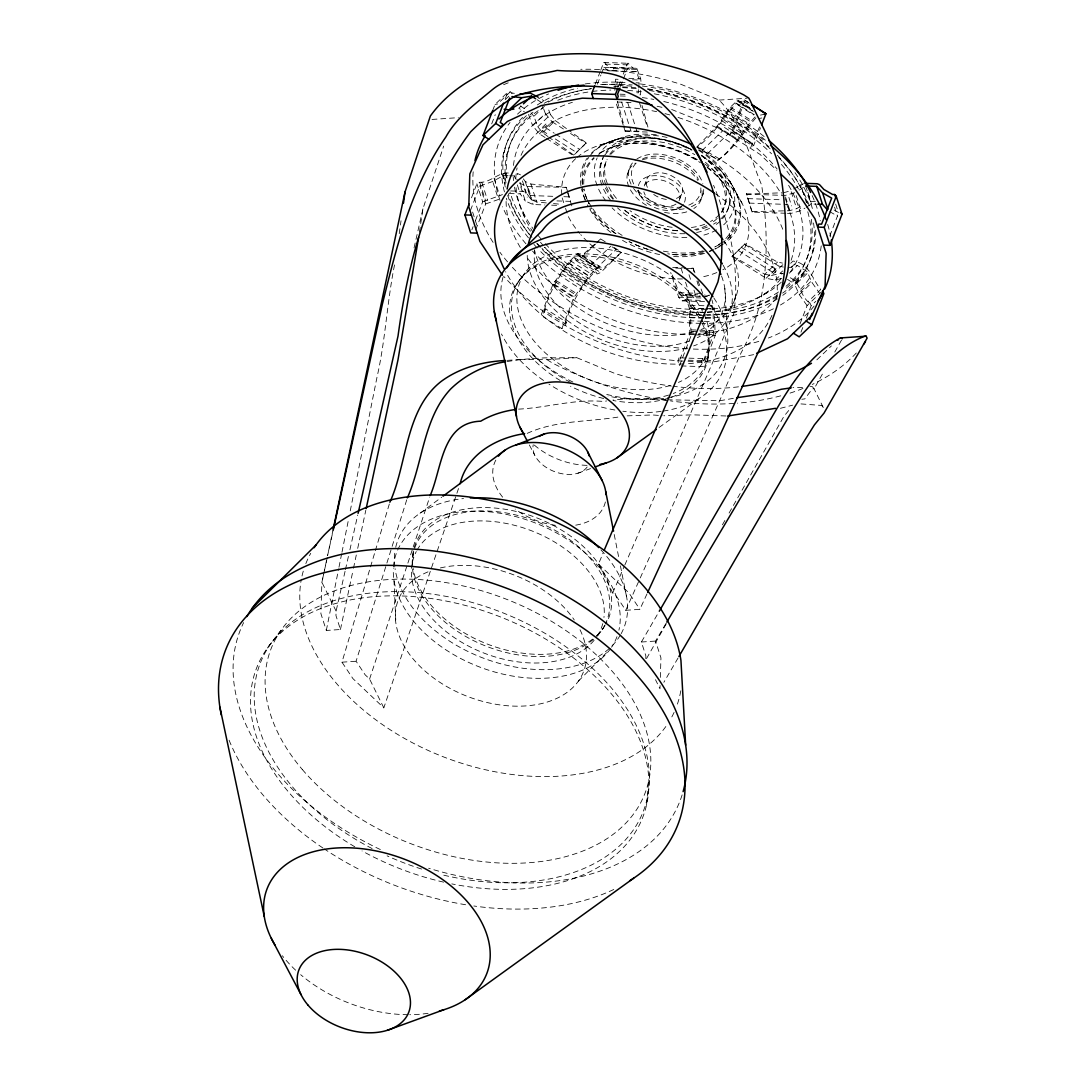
<?xml version="1.0" encoding="UTF-8"?>
<svg xmlns="http://www.w3.org/2000/svg" width="1087" height="1087" viewBox="0 0 1087 1087"><rect width="100%" height="100%" fill="white"/><g stroke="black" fill="none" stroke-linecap="round" stroke-linejoin="round"><path stroke-width="0.75" stroke-dasharray="5 3.75" d="M688.193 360.191L703.452 360.721L702.773 358.628L679.035 357.813L679.715 359.906L689.756 333.858L689.335 308.219L686.644 299.863L682.079 300.882L678.668 297.199L670.706 272.511M679.035 357.813L677.853 360.884L679.457 365.857L691.454 334.728C689.212 321.426 693.723 306.194 685.761 294.387L681.522 295.324L679.049 292.661L671.834 273.679M703.452 360.721L713.493 334.687L713.072 309.048L711.265 303.477M681.141 365.911L703.18 366.672L715.192 335.557L714.281 308.898L711.958 299.876M345.055 571.341L336.1 611.111L335.965 615.609L340.448 629.509L326.317 630.46L320.896 613.639L321.888 582.279L327.201 557.373M645.8 658.627L645.882 655.937L641.398 642.023L658.409 612.715M660.081 685.544L659.972 688.791L655.488 679.688M660.339 677.405L660.95 657.893L655.529 641.072L665.923 623.585M614.862 90.398L615.527 79.215L620.623 79.392M617.117 86.634L616.954 77.911M638.694 89.623L638.504 92.816L633.408 92.64M638.789 88.02L639.265 80.03L636.574 71.674L608.407 70.791L603.869 67.34L601.505 73.468M640.664 90.425L640.406 94.895L637.009 94.773M646.561 804.91L648.586 781.512M707.596 360.476L708.615 348.791M413.359 552.848L412.517 561.802A100.221 65.614 21.1 0 1 416.28 551.53M399.214 233.678L401.035 220.77M419.419 232.305L422.938 208.84L443.659 146.134M394.527 264.929C387.013 302.172 385.464 340.313 376.972 377.366L349.973 512.235M326.317 630.46L338.641 568.854M338.981 567.197L341.644 553.867M341.984 552.21L348.642 518.907M340.448 629.509L353.126 569.914M353.479 568.256L356.291 555.009M357.705 548.391L365.803 510.306M333.206 529.152L327.554 555.715L333.41 529.328M327.296 557.468L321.888 582.279L336.1 611.111M345.421 569.683L348.411 556.435M349.905 549.805L357.732 515.021M414.052 247.89L422.938 208.84M458.51 488.539L383.806 707.854L352.949 678.641L341.957 662.187L370.028 568.474M370.504 566.857L374.866 552.318M375.341 550.701L389.377 503.838M383.806 707.854L369.594 679.022L365.164 674.837L356.088 661.236L407.353 497.873M369.594 679.022L407.353 564.724M407.883 563.107L412.666 548.622M413.196 547.006L429.691 497.099M492.642 110.643L495.047 104.42L507.738 92.286L510.251 91.865L512.14 93.074L516.828 93.604M491.704 123.864L495.251 114.678M505.333 98.509L507.738 92.286M471.486 197.807L476.894 183.798L479.666 182.263C490.631 182.929 498.566 171.515 509.49 173.118M470.454 210.443L479.91 185.945L492.71 181.488L503.417 175.537L508.145 175.7M471.88 229.792L473.076 226.68M475.481 220.457L482.682 201.788L476.894 183.798M503.417 153.81L504.667 150.577M475.658 229.955L485.699 203.921L479.91 185.945M506.855 154.897L508.105 151.664M595.309 84.242L600.119 71.796M600.717 70.234L603.72 62.462L604.875 62.462L605.391 64.092L609.725 67.394L636.737 68.25L640.691 78.74L641.113 82.992L636.031 82.816M597.374 84.188L600.921 75.003M523.35 178.852L525.252 181.529L530.891 184.029L566.232 187.358L527.331 186.543L519.545 183.092L525.347 201.068L533.133 204.533L544.913 204.94M574.493 154.544L586.314 142.9L568.8 130.277M618.449 86.62L620.854 80.397M623.245 74.174L627.457 63.277L628.599 63.291L629.128 64.921L633.449 68.209L636.737 68.25M620.514 86.539L622.878 80.411M623.476 78.889L627.607 68.168L632.145 71.62L636.574 71.674M566.558 322.214L565.077 323.627L544.193 310.339L545.674 308.925L566.558 322.214L565.362 325.298L561.857 328.641L540.986 315.352L552.984 284.223L568.324 262.714L576.613 254.263L578.148 253.651L599.032 266.94L600.418 269.671L603.027 268.611L621.547 252.211L613.707 247.225M544.193 310.339C550.253 290.772 560.063 272.171 574.683 257.755L595.567 271.057L597.062 273.978L600.663 272.524L621.547 252.211M600.255 165.455L601.288 162.778M545.674 308.925L544.492 311.996L540.986 315.352M604.345 166.746L605.377 164.069M647.295 132.043L625.202 131.282L624.06 125.847M561.857 328.641L573.868 297.525L590.934 273.842L599.032 266.94M565.077 323.627C571.123 304.075 580.934 285.473 595.567 271.057M605.269 241.844L600.663 238.909L596.804 242.931M627.403 174.042L628.965 170.02M644.251 185.972L646.357 180.496M679.796 198.758L682.432 191.91M701.699 197.562L703.262 193.527M754.324 114.733L736.225 103.211C723.154 117.858 713.425 135.508 696.808 147.248L717.896 160.02C733.97 148.267 742.557 130.345 755.669 116.241M753.373 111.526L742.244 104.434L732.19 130.467L729.526 134.965L733.032 131.609L745.043 100.493L739.581 101.784L738.073 100.317L736.986 100.846L730.41 107.124L717.135 126.16L697.012 146.731A146.894 96.172 21.1 0 1 783.944 232.455M693.954 271.791L693.153 268.176L688.71 268.027M724.757 204.859L725.803 202.168M759.568 126.921L750.41 148.253L753.916 144.911L760.52 127.79M728.847 206.15L729.88 203.473M785.779 213.256L752.122 212.101L746.321 194.111L781.798 192.793M781.553 278.435L775.221 280.133L766.09 278.245L732.04 256.559L744.921 243.896L777.531 262.062L782.491 263.095M752.122 212.101L746.524 193.595M732.04 256.559L744.921 243.896M702.773 358.628L701.591 361.713L703.18 366.672M731.143 307.988L737.285 292.05M809.19 250.553L810.44 247.333M812.628 251.64L813.864 248.42M829.775 236.001L837.452 216.082L834.558 207.101M799.978 323.994L807.07 305.61L821.446 291.873M800.97 332.187L802.777 327.513M806.377 318.178L811.187 305.732L815.793 301.316M646.982 593.923L639.89 609.345L625.759 610.296L616.682 596.695L612.715 592.945L598.502 564.126L603.013 553.134M612.715 592.945L624.142 566.599M624.821 565.05L733.698 313.939C740.261 270.391 730.233 225.552 713.561 185.293M625.759 610.296L639.577 579.466M640.257 577.931L741.076 352.854C769.243 302.132 769.678 241.993 761.783 186.026L761.09 183.744C749.269 155.074 741.647 122.627 719.118 100.099L680.992 84.324A225.172 147.424 21.1 0 0 580.771 69.31M809.869 386.184L812.628 386.85L813.986 389.037L823.973 371.278M834.789 352.052L842.276 338.736M646.588 658.491L666.589 623.231M722.42 524.817L725.749 518.934M729.078 513.064L784.067 416.104L791.091 407.679M678.043 658.029L663.858 682.296M717.692 160.55C734.309 148.81 744.038 131.16 757.109 116.499M597.864 635.379L603.217 628.259M518.023 282.049L525.048 272.837M267.402 648.042L281.451 629.631M578.393 681.141L608.217 651.004M510.251 91.865L497.561 103.999L495.047 104.42M505.21 99.691L512.14 93.074M521.108 106.064L518.812 108.265L524.342 111.798M541.408 102.885L543.717 100.67L539.668 98.088M548.025 136.595L542.63 132.709L537.78 126.771L533.894 116.309L545.429 105.276M545.063 137.492L539.383 133.878L532.671 125.698L545.361 113.551L543.283 107.926M537.78 126.771L550.457 114.638L547.685 107.165M542.331 127.451L548.337 121.703M539.383 133.878L552.074 121.744L563.419 128.973M542.63 132.709L555.321 120.575L567.455 129.312M586.314 142.9L573.637 155.033L549.37 137.56M574.683 257.755L576.178 260.69L579.779 259.222L595.594 244.086M702.039 150.577L722.719 130.78M590.214 265.867L610.894 246.083M707.257 153.892L727.937 134.109M595.431 269.196L616.125 249.412M732.244 256.043L764.84 274.209L777.531 262.062M766.09 278.245L778.768 266.098L783.333 267.049M771.824 273.068L777.844 267.32M764.84 274.209L771.457 275.582L782.993 264.549M771.457 275.582L780.289 273.204L782.599 271.003M790.67 263.285L792.98 261.07C808.918 262.823 812.342 279.101 820.712 289.563L808.035 301.71C800.1 294.74 800.073 281.642 789.597 277.457M775.221 280.133L782.137 273.516M791.119 267.402L796.88 261.885M789.325 273.177L797.396 265.459L807.097 271.628L812.003 282.525L819.747 293.476M795.005 280.908L807.695 268.774M807.07 305.61L799.312 294.659L794.42 283.775L807.097 271.628M797.002 283.191L809.693 271.057M800.63 291.248L813.307 279.114M799.312 294.659L812.003 282.525M816.84 359.851L831.392 345.924M578.148 253.651L579.534 256.369L582.143 255.309L595.717 243.284M596.953 242.197L600.663 238.909M420.071 513.241L441.702 497.18M659.035 427.504L701.142 397.135M793.646 188.948L803.483 183.73M799.149 190.13L804.366 186.815M752.313 211.585L789.271 210.742L796.662 208.69L802.22 205.171M787.45 213.324L790.82 213.432L801.037 210.606L804.951 208.12M806.255 207.291L811.459 203.976L816.188 204.139M800.97 403.916L821.799 405.465L823.919 408.807L813.81 388.304L811.731 389.581L804.856 398.875L801.839 399.255M482.682 201.788L502.452 194.6M763.93 294.264L770.996 290.324M802.532 387.393L792.926 387.597M719.051 246.545L723.059 244.507A83.278 54.527 21.1 0 1 709.607 251.056M527.236 433.346C556.802 419.867 589.63 422.109 620.854 416.606M577.971 473.185L590.54 468.606M485.699 203.921L498.498 199.478L492.71 181.488M599.915 145.128L613.245 140.549M614.4 140.155L623.068 137.166M613.584 146.718L614.753 146.31M675.693 209.397L681.957 207.372M780.398 408.318L792.64 405.166M783.469 192.766L790.874 190.714L796.662 208.69M815.345 201.475L810.739 201.312L806.377 202.522L800.576 184.545M787.898 268L797.396 265.459M705.259 296.153L709.498 295.202L704.417 295.025M736.225 103.211L738.263 105.194L742.244 104.434M760.452 115.086L764.256 114.366M759.147 118.497L761.797 117.98M753.658 354.661L712.515 362.08L684.633 361.115M733.317 398.345L720.042 400.736L669.347 399.839M507.045 361.55L521.502 359.417M518.608 409.133C547.046 407.734 574.738 398.78 603.557 401.47A148.525 98.292 3.9 0 1 606.628 400.967M666.141 399.907L665.108 400.03A148.525 98.292 3.9 0 0 612.837 400.111M627.158 415.859L652.458 414.962L662.132 415.655M432.028 119.434L458.388 117.654M719.118 100.099L747.136 98.21M507.126 360.381L544.288 357.881L576.735 357.677L614.862 373.452A225.172 147.424 21.1 0 0 671.413 386.062M520.007 359.512L547.074 359.675L576.735 357.677M341.957 662.187L356.088 661.236M641.398 642.023L655.529 641.072M609.725 67.394L613 67.435L614.957 71.715M609.889 70.818L612.837 70.859M603.72 62.462L628.599 63.291M605.391 64.092L629.128 64.921M603.869 67.34L627.607 68.168M613.951 68.603L637.689 69.432M628.829 78.332L640.691 78.74M632.485 79.799L639.265 80.03M617.375 82.177L625.854 82.463M620.052 94.189L625.147 94.365M631.003 102.477L615.745 101.961L623.204 125.1M625.405 130.753L642.58 131.35M509.721 175.754L514.436 175.917L517.847 180.7M746.321 194.111L785.031 195.456L795.236 192.616L801.037 210.606M747.774 198.608L781.431 199.777M510.686 190.945L522.969 191.366L526.298 192.834L531.054 199.505L536.693 202.019L546.788 202.97M509.205 193.527L520.238 193.907L525.347 201.068M530.239 195.538L553.786 196.353M563.881 196.693L568.936 196.869M749.215 203.106L787.926 204.451M531.679 200.035L548.514 200.606M556.924 200.905L570.39 201.367M551.639 205.171L560.05 205.457M672.69 267.47L685.734 267.918M675.774 268.109L685.544 268.448M687.025 268.489L692.949 268.706M679.049 292.661L701.088 293.422M685.761 294.387L697.637 294.794M681.522 295.324L700.164 295.977M686.563 295.895L700.789 296.425M702.474 296.479L709.254 296.724M678.668 297.199L700.925 297.974M686.644 299.863L703.588 300.46M682.079 300.882L705.816 301.697M690.218 305.27L705.477 305.787M707.175 305.855L713.955 306.086M690.544 308.083L704.104 308.545M705.803 308.599L714.281 308.898M689.335 308.219L707.977 308.871M709.675 308.925L713.072 309.048M690.272 317.336L703.832 317.812M705.531 317.866L713.996 318.165M688.954 320.747L702.515 321.222M704.213 321.276L712.692 321.575M691.033 329.864L714.77 330.679M691.563 331.481L698.343 331.725M700.042 331.78L715.3 332.309M689.756 333.858L713.493 334.687M694.851 334.85L715.192 335.557M682.935 361.061C615.337 357.555 549.614 325.923 503.648 276.315M725.953 415.981L692.949 414.84L663.749 415.764M553.514 203.595L561.938 204.397M780.289 273.204L784.203 274.019M657.091 106.241L663.559 107.681M671.644 109.488L719.92 128.837L760.017 154.381L776.838 170.292M520.496 174.858L517.167 173.376L518.146 176.379M834.028 209.954L838.362 212.441L835.455 203.446M829.68 211.625L837.452 216.082M744.513 99.963L748.698 102.626M745.043 100.493L750.614 104.039M743.372 101.064L750.329 105.493M738.073 100.317L751.987 109.189M739.581 101.784L750.709 108.877M736.986 100.846L752.299 110.589M738.263 105.194L753.576 114.95M730.41 107.124L751.294 120.426M730.328 108.849L751.212 122.138M727.842 110.439L748.726 123.728M723.521 119.719L744.405 133.008M721.496 120.562L742.38 133.85M732.19 130.467L753.074 143.769M733.032 131.609L753.916 144.911M724.472 127.464L734.364 133.769M730.722 131.88L751.606 145.182M717.135 126.16L738.019 139.462M717.502 127.464L738.386 140.753M697.012 146.731L717.896 160.02M537.032 99.664L541.19 102.3L542.753 106.526M570.512 133.484L586.11 143.416M744.731 244.426L778.768 266.098M520.225 105.928L526.978 110.222M741.551 247.456L775.602 269.141M787.491 279.359L794.42 283.775M545.728 127.804L554.234 133.225M555.661 134.136L579.779 149.49M738.386 250.486L772.436 272.171M542.549 130.848L549.642 135.359M555.321 138.973L576.599 152.52M808.035 301.71L809.924 302.906L811.187 305.732M546.476 138.389L572.007 154.653M612.212 246.912L621.343 252.727M582.143 255.309L603.027 268.611M576.613 254.263L597.497 267.565M579.534 256.369L600.418 269.671M585.798 261.002L595.69 267.307M579.779 259.222L600.663 272.524M576.178 260.69L597.062 273.978M570.05 260.554L590.934 273.842M568.324 262.714L589.208 276.016M568.8 263.394L589.67 276.696M563.27 270.473L584.154 283.761M561.952 273.87L582.836 287.172M555.905 280.419L576.789 293.707M554.764 281.506L575.648 294.808M554.248 284.291L575.118 297.593M552.984 284.223L573.868 297.525M547.074 359.675L552.074 362.854A247.062 161.759 21.1 0 0 668.845 400.682M598.502 564.126L628.911 592.904L639.89 609.345M550.457 114.638L555.321 120.575M545.361 113.551L552.074 121.744M531.027 112.803L533.894 116.309M637.498 190.565L639.767 194.532M729.988 181.393L734.663 189.899M735.288 191.04L742.462 204.098M730.165 194.07L730.79 195.198M529.355 444.963L534.831 455.331M693.153 268.176L694.96 272.919M697.976 280.826L702.786 293.49M587.456 199.818L588.882 203.582A78.753 51.565 21.1 0 1 584.195 189.016M528.499 114.448L532.671 125.698M522.929 211.829L525.225 218.732M807.845 192.317L810.739 201.312M805.671 185.986L811.459 203.976M788.877 197.399L791.621 205.919M785.507 196.951L790.82 213.432M785.412 198.758L789.271 210.742M639.482 102.776L647.444 127.464M696.93 281.044L699.417 288.762M689.009 274.671L690.503 279.305M693.982 290.107L696.468 297.824M627.62 102.368L637.064 131.69M681.087 268.285L683.071 274.467M685.557 282.185L690.544 297.621M621.682 102.164L631.139 131.486M623.707 126.649L625.202 131.282M566.232 187.358L567.441 191.081M567.835 192.317L570.58 200.85M567.631 192.847L571.83 205.864M562.183 197.875L565.077 206.856M565.566 208.364L567.985 215.851A97.259 63.685 21.1 0 0 579.724 233.433M530.891 184.029L536.693 202.019M528.54 188.853L531.285 197.386M527.331 186.543L533.133 204.533M525.252 181.529L531.054 199.505M522.439 180.85L526.298 192.834M524.477 188.717L527.222 197.236M520.075 182.371L522.969 191.366M514.436 175.917L515.415 178.92M517.344 184.912L520.238 193.907M504.884 172.955L506.814 178.947M503.417 175.537L505.835 183.037M501.936 173.689L505.319 184.179M494.028 178.078L499.816 196.068M481.813 182.331L487.601 200.321M479.666 182.263L485.454 200.239M472.628 212.074L477.451 227.061M642.009 105.385L648.246 128.307M617.375 101.295L623.612 124.203M813.81 388.304L813.986 389.037M614.209 534.478L619.101 559.234M620.419 565.824L626.954 598.828M724.798 288.272L727.149 330.611M393.956 580.037L395.913 623.408M856.325 352.976A247.062 161.759 21.1 0 1 812.247 384.431M802.98 388.453A247.062 161.759 21.1 0 1 788.415 393.616M780.751 395.831A247.062 161.759 21.1 0 1 737.448 403.168M733.983 403.426A247.062 161.759 21.1 0 1 670.462 400.899M738.481 386.836A225.172 147.424 21.1 0 1 673.098 386.279M503.607 84.704A225.172 147.424 21.1 0 1 508.376 82.761M428.061 1013.301A117.736 77.082 21.1 0 1 409.704 1014.701M408.033 1014.701A117.736 77.082 21.1 0 1 300.678 974.686M295.65 970.202A117.736 77.082 21.1 0 1 282.362 955.758M674.076 712.42A198.649 130.06 21.1 0 1 670.285 719.662M665.842 726.524A198.649 130.06 21.1 0 1 439.61 755.343A198.649 130.06 21.1 0 1 301.344 579.167M302.009 576.001A198.649 130.06 21.1 0 1 303.694 569.751M305.841 563.61A198.649 130.06 21.1 0 1 310.746 553.297M680.788 690.775A198.649 130.06 21.1 0 1 676.59 706.401M613.775 889.479A242.428 158.729 21.1 0 1 473.81 905.987M465.616 904.737A242.428 158.729 21.1 0 1 324.347 848.974M322.961 848.037A242.428 158.729 21.1 0 1 228.012 737.462M682.133 794.882A235.865 154.422 21.1 0 1 428.645 868.228M380.368 849.558A235.865 154.422 21.1 0 1 243.624 622.606M372.107 848.567A205.361 134.462 21.1 0 1 316.779 607.212A205.361 134.462 21.1 0 1 637.512 727.991A205.361 134.462 21.1 0 1 440.874 874.478M421.62 869.056A205.361 134.462 21.1 0 1 387.108 855.849M354.797 846.787A207.006 135.535 21.1 0 1 318.396 609.481A207.006 135.535 21.1 0 1 635.759 730.885A207.006 135.535 21.1 0 1 451.798 883.894M443.618 882.141A207.006 135.535 21.1 0 1 362.039 850.931M587.021 465.358A58.875 38.548 21.1 0 1 533.595 444.447M721.551 276.03A99.325 65.03 21.1 0 1 697.338 337.717M689.552 341.033A99.325 65.03 21.1 0 1 584.915 326.29A99.325 65.03 21.1 0 1 534.532 250.635M710.599 305.447A121.214 79.365 21.1 0 1 662.866 411.144M661.154 411.389A121.214 79.365 21.1 0 1 622.851 411.239M614.875 410.016A121.214 79.365 21.1 0 1 548.962 384.132M543.568 380.504A121.214 79.365 21.1 0 1 501.474 333.954M713.86 297.987A117.926 77.218 21.1 0 1 709.118 379.703A117.926 77.218 21.1 0 1 603.543 393.562M572.89 382.04A117.926 77.218 21.1 0 1 503.05 277.199M703.941 314.102A100.221 65.614 21.1 0 1 678.41 382.42M670.285 385.45A100.221 65.614 21.1 0 1 531.163 337.337A100.221 65.614 21.1 0 1 569.534 248.787A100.221 65.614 21.1 0 1 702.487 311.167M702.311 320.434A102.681 67.231 21.1 0 1 673.274 393.48M668.587 395.097A102.681 67.231 21.1 0 1 608 396.021M570.376 382.311A102.681 67.231 21.1 0 1 539.954 262.959A102.681 67.231 21.1 0 1 700.177 316.399M702.012 323.084A103.51 67.774 21.1 0 1 671.182 397.298M668.016 398.345A103.51 67.774 21.1 0 1 613.489 400.587M603.665 398.521A103.51 67.774 21.1 0 1 570.485 386.225M560.281 380.559A103.51 67.774 21.1 0 1 541.856 263.475A103.51 67.774 21.1 0 1 699.851 319.007M587.157 467.002A29.431 19.267 21.1 0 1 553.297 471.133A29.431 19.267 21.1 0 1 533.241 444.705M605.377 501.963A58.875 38.548 21.1 0 1 574.969 525.279M555.539 525.334A58.875 38.548 21.1 0 1 515.197 509.096M502.629 497.167A58.875 38.548 21.1 0 1 496.61 458.755M580.023 629.767A99.325 65.03 21.1 0 1 534.383 704.96A99.325 65.03 21.1 0 1 410.655 655.828A99.325 65.03 21.1 0 1 431.159 570.648M440.344 567.944A99.325 65.03 21.1 0 1 574.276 619.97M620.364 635.066A121.214 79.365 21.1 0 1 496.677 662.622A121.214 79.365 21.1 0 1 395.043 568.65M394.826 566.966A121.214 79.365 21.1 0 1 395.111 550.416M395.722 547.264A121.214 79.365 21.1 0 1 463.524 498.566M600.948 549.886A121.214 79.365 21.1 0 1 621.166 633.667M610.609 648.599A117.926 77.218 21.1 0 1 481.582 667.744A117.926 77.218 21.1 0 1 393.345 568.623M393.44 567.02A117.926 77.218 21.1 0 1 518.431 517.33A117.926 77.218 21.1 0 1 618.911 630.215M616.981 636.656A117.926 77.218 21.1 0 1 611.573 647.2M594.141 640.257A100.221 65.614 21.1 0 1 480.794 651.82A100.221 65.614 21.1 0 1 411.932 564.873M417.041 550.144A100.221 65.614 21.1 0 1 528.214 529.532A100.221 65.614 21.1 0 1 603.951 617.47M602.769 623.625A100.221 65.614 21.1 0 1 596.084 637.743M604.793 625.161A102.681 67.231 21.1 0 1 594.82 638.096M593.543 639.238A102.681 67.231 21.1 0 1 427.327 603.557A102.681 67.231 21.1 0 1 497.968 511.787A102.681 67.231 21.1 0 1 605.5 623.707M605.011 625.555A103.51 67.774 21.1 0 1 593.95 638.042M592.578 639.115A103.51 67.774 21.1 0 1 486.419 643.708A103.51 67.774 21.1 0 1 413.06 568.093M412.652 564.683A103.51 67.774 21.1 0 1 526.094 514.151A103.51 67.774 21.1 0 1 605.839 624.155M814.109 306.045A186.787 122.301 21.1 0 1 768.4 338.016M758.794 341.372A186.787 122.301 21.1 0 1 689.24 348.845M687.514 348.737A186.787 122.301 21.1 0 1 510.7 265.459M507.575 261.885A186.787 122.301 21.1 0 1 499.925 252.279M493.09 242.401A186.787 122.301 21.1 0 1 473.185 171.8M600.649 84.392A186.787 122.301 21.1 0 1 633.096 86.444M647.621 88.754A186.787 122.301 21.1 0 1 765.153 141.079M827.683 224.452A186.787 122.301 21.1 0 1 830.753 237.007M821.228 245.893A170.17 111.417 21.1 0 1 780.439 304.999M773.4 308.79A170.17 111.417 21.1 0 1 702.691 323.369M701.033 323.355A170.17 111.417 21.1 0 1 532.508 251.07M525.918 243.773A170.17 111.417 21.1 0 1 502.507 206.734M500.034 200.402A170.17 111.417 21.1 0 1 510.034 122.491M517.494 114.176A170.17 111.417 21.1 0 1 548.609 93.917M585.146 83.944A170.17 111.417 21.1 0 1 626.751 82.598M640.284 83.944A170.17 111.417 21.1 0 1 764.664 136.962M812.152 195.565A170.17 111.417 21.1 0 1 820.291 220.824M813.538 222.971A162.574 106.444 21.1 0 1 782.749 295.338M777.395 298.952A162.574 106.444 21.1 0 1 705.028 317.975M703.398 317.988A162.574 106.444 21.1 0 1 538.391 249.208M537.25 248.013A162.574 106.444 21.1 0 1 533.934 244.371M528.472 237.89A162.574 106.444 21.1 0 1 506.311 198.269M504.436 191.896A162.574 106.444 21.1 0 1 528.01 114.257M544.111 103.306A162.574 106.444 21.1 0 1 591.179 88.862M622.579 87.639A162.574 106.444 21.1 0 1 639.387 89.039M649.184 90.452A162.574 106.444 21.1 0 1 770.466 149.123M778.795 157.438A162.574 106.444 21.1 0 1 809.733 207.182M807.79 211.761A158.96 104.08 21.1 0 1 784.257 289.957M777.259 295.175A158.96 104.08 21.1 0 1 706.876 315.339M705.232 315.379A158.96 104.08 21.1 0 1 541.054 248.176M539.94 247.007A158.96 104.08 21.1 0 1 536.693 243.447M529.26 234.425A158.96 104.08 21.1 0 1 508.254 193.69M505.958 182.942A158.96 104.08 21.1 0 1 542.807 107.708M557.78 100.262A158.96 104.08 21.1 0 1 590.472 91.688M592.184 91.457A158.96 104.08 21.1 0 1 610.812 90.072M627.715 90.438A158.96 104.08 21.1 0 1 641.452 91.77M654.197 93.808A158.96 104.08 21.1 0 1 771.553 153.77M781.417 164.382A158.96 104.08 21.1 0 1 798.456 188.961M815.685 230.104A162.574 106.444 21.1 0 1 782.613 293.096M777.3 296.547A162.574 106.444 21.1 0 1 703.004 314.768M701.346 314.754A162.574 106.444 21.1 0 1 541.965 248.38M540.796 247.184A162.574 106.444 21.1 0 1 537.372 243.57M531.937 237.374A162.574 106.444 21.1 0 1 507.561 195.049M505.278 187.086A162.574 106.444 21.1 0 1 523.255 116.676M537.318 104.95A162.574 106.444 21.1 0 1 577.618 88.224M602.646 84.65A162.574 106.444 21.1 0 1 632.226 84.949M642.308 86.022A162.574 106.444 21.1 0 1 766.607 141.283M795.018 172.656A162.574 106.444 21.1 0 1 813.253 211.911M811.323 219.289A158.96 104.08 21.1 0 1 785.507 286.737M778.509 291.955A158.96 104.08 21.1 0 1 704.811 312.186M703.14 312.2A158.96 104.08 21.1 0 1 544.573 247.292M530.497 231.191A158.96 104.08 21.1 0 1 509.952 192.032M506.977 178.023A158.96 104.08 21.1 0 1 533.024 112.26M548.31 102.056A158.96 104.08 21.1 0 1 591.708 88.468M613.72 86.811A158.96 104.08 21.1 0 1 635.827 87.762M647.444 89.216A158.96 104.08 21.1 0 1 769.202 147.085M777.354 155.224A158.96 104.08 21.1 0 1 807.6 203.853M780.942 278.693A144.911 94.882 21.1 0 1 707.379 312.227M705.694 312.349A144.911 94.882 21.1 0 1 544.791 247.306M542.726 244.928A144.911 94.882 21.1 0 1 540.511 242.279M533.404 232.713A144.911 94.882 21.1 0 1 515.904 185.388M515.809 178.893A144.911 94.882 21.1 0 1 517.086 167.887M521.026 155.359A144.911 94.882 21.1 0 1 656.67 111.676M664.999 113.646A144.911 94.882 21.1 0 1 669.959 114.977M678.057 117.437A144.911 94.882 21.1 0 1 781.444 194.22M786.703 204.356A144.911 94.882 21.1 0 1 790.67 261.505M781.295 282.158A150.604 98.604 21.1 0 1 710.477 309.116M707.284 309.306A150.604 98.604 21.1 0 1 543.16 241.409M541.109 239.045A150.604 98.604 21.1 0 1 535.782 232.428M534.763 231.083A150.604 98.604 21.1 0 1 514.464 187.018M513.512 180.578A150.604 98.604 21.1 0 1 513.241 177.167M513.472 165.441A150.604 98.604 21.1 0 1 572.387 102.314M620.283 95.969A150.604 98.604 21.1 0 1 627.022 96.199M642.322 97.599A150.604 98.604 21.1 0 1 653.803 99.42M663.749 101.512A150.604 98.604 21.1 0 1 777.123 169.015M788.605 185.333A150.604 98.604 21.1 0 1 790.643 271.533M776.797 297.227A146.894 96.172 21.1 0 1 698.615 333.899M693.914 334.144A146.894 96.172 21.1 0 1 525.918 255.975M520.347 247.51A146.894 96.172 21.1 0 1 506.134 198.608M771.947 315.339A146.894 96.172 21.1 0 1 687.093 363.751M683.968 363.928A146.894 96.172 21.1 0 1 505.618 271.682M715.436 193.826A146.894 96.172 21.1 0 1 776.512 299.523M723.956 241.001A106.58 69.785 21.1 0 1 701.4 329.375M693.628 331.888A106.58 69.785 21.1 0 1 534.491 249.697M723.168 265.282A106.58 69.785 21.1 0 1 693.642 345.897M687.487 347.826A106.58 69.785 21.1 0 1 581.803 330.068A106.58 69.785 21.1 0 1 527.222 254.63M704.512 163.933A97.259 63.685 21.1 0 1 722.814 269.766M716.876 272.538A97.259 63.685 21.1 0 1 701.033 277.185M682.514 278.938A97.259 63.685 21.1 0 1 588.814 242.849M587.578 241.708A97.259 63.685 21.1 0 1 580.757 234.629M561.802 194.668A97.259 63.685 21.1 0 1 575.825 158.485M577.034 157.411A97.259 63.685 21.1 0 1 697.365 159.626M698.819 149.585A72.951 47.76 21.1 0 1 723.317 225.131M716.632 229.873A72.951 47.76 21.1 0 1 701.468 235.662M686.835 237.482A72.951 47.76 21.1 0 1 612.117 207.93M605.839 200.837A72.951 47.76 21.1 0 1 597.755 187.222M597.157 185.714A72.951 47.76 21.1 0 1 597.171 157.928M597.85 156.514A72.951 47.76 21.1 0 1 656.942 134.883M702.881 156.705A83.278 54.527 21.1 0 1 724.486 243.502M703.221 252.877A83.278 54.527 21.1 0 1 669.279 254.195M648.355 249.534A83.278 54.527 21.1 0 1 629.753 241.98M615.582 233.623A83.278 54.527 21.1 0 1 589.861 208.052M585.159 199.573A83.278 54.527 21.1 0 1 581.491 188.744M580.934 185.7A83.278 54.527 21.1 0 1 587.265 158.023M591.505 153.05A83.278 54.527 21.1 0 1 691.427 150.169M701.373 155.21A82.055 53.725 21.1 0 1 722.61 242.591M719.961 244.249A82.055 53.725 21.1 0 1 714.105 247.211M703.072 250.839A82.055 53.725 21.1 0 1 663.287 251.138M622.131 235.376A82.055 53.725 21.1 0 1 592.266 208.025M591.355 206.666A82.055 53.725 21.1 0 1 588.882 202.549M586.735 198.31A82.055 53.725 21.1 0 1 583.474 189.152M582.564 184.641A82.055 53.725 21.1 0 1 588.801 157.37M589.752 156.107A82.055 53.725 21.1 0 1 692.895 150.359M707.257 167.602A79.962 52.353 21.1 0 1 724.241 242.469M723.018 243.542A79.962 52.353 21.1 0 1 715.097 248.937M713.697 249.67A79.962 52.353 21.1 0 1 709.254 251.681M704.525 253.353A79.962 52.353 21.1 0 1 670.706 256.233M659.687 254.575A79.962 52.353 21.1 0 1 620.555 239.167M610.867 232.469A79.962 52.353 21.1 0 1 587.333 204.859M585.363 200.429A79.962 52.353 21.1 0 1 593.882 157.601M599.073 153.525A79.962 52.353 21.1 0 1 700.449 162.737M706.985 166.882A78.753 51.565 21.1 0 1 723.711 240.607M722.502 241.681A78.753 51.565 21.1 0 1 714.716 246.98M704.308 251.328A78.753 51.565 21.1 0 1 667.744 253.801M652.866 250.825A78.753 51.565 21.1 0 1 649.578 249.888M647.961 249.385A78.753 51.565 21.1 0 1 628.965 241.531M616.016 233.678A78.753 51.565 21.1 0 1 591.015 207.522M583.76 184.274A78.753 51.565 21.1 0 1 594.195 158.131M600.445 153.022A78.753 51.565 21.1 0 1 698.873 161.175M701.917 190.66A39.064 25.572 21.1 0 1 693.859 208.514M686.767 211.843A39.064 25.572 21.1 0 1 663.709 212.196M646.466 205.348A39.064 25.572 21.1 0 1 629.509 188.16M628.857 186.719A39.064 25.572 21.1 0 1 635.256 163.077M642.335 159.762A39.064 25.572 21.1 0 1 697.976 180.578M683.343 204.247A24.512 16.047 21.1 0 1 658.151 208.799A24.512 16.047 21.1 0 1 638.3 190.008M638.436 185.673A24.512 16.047 21.1 0 1 667.377 178.023A24.512 16.047 21.1 0 1 684.09 203.052M703.697 189.451A39.064 25.572 21.1 0 1 689.865 207.291M684.171 208.826A39.064 25.572 21.1 0 1 633.626 188.418M631.071 184.138A39.064 25.572 21.1 0 1 635.623 159.911M636.805 159.055A39.064 25.572 21.1 0 1 674.742 157.697A39.064 25.572 21.1 0 1 702.841 183.757M700.83 187.902A36.129 23.656 21.1 0 1 688.085 205.375M681.997 206.924A36.129 23.656 21.1 0 1 638.069 190.483M633.707 183.948A36.129 23.656 21.1 0 1 636.398 162.86M642.757 158.729A36.129 23.656 21.1 0 1 698.506 179.586M675.978 204.084A18.968 12.419 21.1 0 1 657.404 204.682A18.968 12.419 21.1 0 1 643.857 191.855M645.053 184.396A18.968 12.419 21.1 0 1 669.116 182.765A18.968 12.419 21.1 0 1 678.451 201.72M647.39 187.344A18.968 12.419 21.1 0 1 655.855 173.023A18.968 12.419 21.1 0 1 679.429 182.005A18.968 12.419 21.1 0 1 676.427 198.405M666.372 199.437A18.968 12.419 21.1 0 1 652.961 193.894M701.591 155.658A67.611 44.268 21.1 0 1 721.238 220.131M720.151 221.204A67.611 44.268 21.1 0 1 715.273 225.118M709.512 228.365A67.611 44.268 21.1 0 1 696.645 232.469M684.919 233.705A67.611 44.268 21.1 0 1 617.538 207.848M610.989 200.796A67.611 44.268 21.1 0 1 602.511 186.76M601.899 185.198A67.611 44.268 21.1 0 1 603.231 157.737M605.024 154.911A67.611 44.268 21.1 0 1 690.788 149.136M717.203 218.378A63.318 41.455 21.1 0 1 712.053 222.631M706.659 225.661A63.318 41.455 21.1 0 1 694.607 229.506M677.446 230.58A63.318 41.455 21.1 0 1 623.707 209.302M613.408 198.608A63.318 41.455 21.1 0 1 606.437 186.706M605.88 185.225A63.318 41.455 21.1 0 1 607.13 159.517M610.785 154.408A63.318 41.455 21.1 0 1 694.797 154.68M705.395 162.303A63.318 41.455 21.1 0 1 721.184 213.432M698.696 150.386A67.611 44.268 21.1 0 1 718.847 220.579M716.306 222.441A67.611 44.268 21.1 0 1 713.534 224.139M707.365 227.047A67.611 44.268 21.1 0 1 696.006 230.091M677.677 230.824A67.611 44.268 21.1 0 1 624.835 210.538M613.109 199.424A67.611 44.268 21.1 0 1 604.263 155.061M606.057 152.234A67.611 44.268 21.1 0 1 667.812 137.614M719.349 214.519A63.318 41.455 21.1 0 1 710.49 221.544M704.716 224.248A63.318 41.455 21.1 0 1 690.884 227.55M672.187 227.319A63.318 41.455 21.1 0 1 629.957 210.674M616.438 198.391A63.318 41.455 21.1 0 1 607.429 158.226M609.834 154.205A63.318 41.455 21.1 0 1 690.15 148.797M701.224 155.563A63.318 41.455 21.1 0 1 721.333 212.047M302.349 769.542A200.443 131.242 21.1 0 0 634.468 812.763A200.443 131.242 21.1 0 0 437.056 581.287A200.443 131.242 21.1 0 0 302.349 769.542"/><path stroke-width="1.5" d="M403.494 203.12L404.989 192.059L430.37 116.024A247.062 161.759 21.1 0 1 743.78 94.922L748.78 98.102L750.37 101.009C762.164 127.437 778.618 153.05 781.933 182.344C785.099 206.435 786.662 230.757 785.738 255.065C785.004 288.965 773.455 321.63 758.441 351.685L647.703 592.374M418.644 237.238L397.978 359.879L366.156 508.648M333.206 529.152L404.989 192.059M333.41 529.328L382.339 304.278C396.755 246.165 411.131 186.937 445.86 136.989C456.703 117.41 475.291 103.89 492.153 89.827C510.17 74.677 535.497 75.859 557.183 70.424C581.11 72.503 607.28 68.236 629.088 80.683C647.961 90.873 665.271 104.203 678.152 121.486C710.681 166.977 730.763 226.082 717.923 281.941L604.304 549.995M358.112 513.363L398.019 336.073C407.87 264.114 425.927 190.755 470.63 131.853A148.525 69.799 -51.5 0 1 515.224 96.05L516.148 95.697C549.207 85.452 583.868 83.713 618.014 88.862L618.666 89.025C658.722 102.436 689.049 134.802 707.039 172.167M389.866 502.221C407.408 463.85 404.907 409.731 441.159 381.442C459.692 367.719 482.723 361.618 505.509 360.49M407.353 497.873C423.101 462.763 423.128 418.373 450.629 389.051C465.481 374.621 484.938 364.838 505.441 361.781M430.221 495.495C442.042 468.293 441.635 422.449 480.726 421.185C491.256 414.962 503.213 411.199 515.292 409.527M460.141 483.742C466.812 454.38 496.745 437.667 524.641 433.618M488.81 139.218L483.036 135.535L492.642 110.643M483.036 135.535L495.726 123.402L503.526 103.17M509.708 97.952L500.251 122.451L502.683 124L501.487 127.07L495.726 123.402M477.234 233.134L470.671 232.903L464.883 214.927L469.081 204.03M593.312 98.55L591.708 93.577L594.711 85.805M619.93 88.074L617.565 94.202L618.231 96.295L617.049 99.365L615.446 94.406L617.851 88.183M761.715 124.679L765.927 113.782L751.484 104.393M823.457 245.105L830.02 245.336L824.218 227.346L836.229 196.231L834.707 194.532L832.56 194.464L823.905 189.491L819.544 184.668L817.234 183.757L804.937 183.336M830.02 245.336L842.031 214.207L836.229 196.231M809.706 319.51L812.071 313.382M793.401 333.179L799.176 336.848L811.853 324.714L823.864 293.599L822.601 290.772M678.899 656.548L799.855 448.102L814.448 424.827L824.028 413.087L867.127 338.125L866.162 336.196L840.36 337.948C809.258 354.797 789.651 386.51 772.354 416.307L659.265 611.247M666.793 622.131L789.733 415.139C808.239 384.594 829.897 350.136 864.396 336.331L866.162 336.196M510.496 262.049L542.318 230.539A99.325 65.03 21.1 0 1 635.025 209.519A99.325 65.03 21.1 0 1 720.939 274.495M252.347 608.054L316.004 545.022M504.178 109.298L509.096 109.841L521.774 97.708L531.489 96.132L535.646 98.781M523.418 103.849L531.489 96.132M764.256 114.366L765.397 113.265M443.048 496.175L505.238 450.004M616.94 457.885L656.317 429.46M465.236 999.7L633.639 878.214M756.606 353.289L787.572 338.764L811.935 315.461L825.087 286.329L826.134 253.38L815.005 218.84L792.45 185.075L780.439 173.703M837.466 340.122L838.498 339.715M515.917 444.991L544.492 433.93M595.255 466.894L606.247 462.885M387.298 1030.313L443.863 1009.728M736.633 397.747L768.55 393.018L781.24 389.282L791.254 387.842M727.597 416.036L775.52 408.318M509.096 109.841L513.947 109.053M840.36 337.948L841.881 337.84L842.276 338.736M591.708 93.577L615.446 94.406M805.671 185.986L816.69 186.366L822.587 192.888L831.664 198.106L821.609 224.139L818.851 224.044L817.669 227.115L824.218 227.346M817.764 204.193L822.492 204.356L827.397 209.791M464.883 214.927L471.432 215.144M519.966 93.958L530.279 93.129L538.31 97.232M511.936 96.607L521.774 97.708M652.241 105.154L627.973 99.746L582.387 98.17L541.244 105.588L507.33 121.486L482.968 144.802L469.815 173.92L468.769 206.87L479.897 241.409L502.439 275.174M752 104.923L765.927 113.782M806.092 321.045L811.853 324.714M840.509 212.522L842.031 214.207M519.966 427.191L527.793 442.001M271.302 938.339L301.017 994.619M587.632 451.784L602.198 480.685M834.707 194.532L835.672 197.535M822.587 192.888L827.9 209.383M816.69 186.366L822.492 204.356M494.259 311.548L516.461 416.307M219.873 707.039L264.29 916.572M605.704 491.569L613.557 531.176M685.666 745.166L680.951 660.502A198.649 130.06 21.1 0 0 517.765 507.507A198.649 130.06 21.1 0 0 314.143 547.712M865.483 341.753A247.062 161.759 21.1 0 1 863.608 344.307M811.486 363.262A225.172 147.424 21.1 0 1 741.918 386.415M274.997 945.092A117.736 77.082 21.1 0 1 323.016 849.586A117.736 77.082 21.1 0 1 474.122 910.213A117.736 77.082 21.1 0 1 439.325 1011.019M221.3 714.933A242.428 158.729 21.1 0 1 514.966 591.532A242.428 158.729 21.1 0 1 629.645 880.796M246.831 616.614A235.865 154.422 21.1 0 1 520.089 573.488A235.865 154.422 21.1 0 1 683.098 791.662M524.016 433.93A58.875 38.548 21.1 0 1 544.478 383.072A58.875 38.548 21.1 0 1 622.158 414.242A58.875 38.548 21.1 0 1 599.997 464.407M496.406 321.1A121.214 79.365 21.1 0 1 566.341 241.124A121.214 79.365 21.1 0 1 709.607 304.088M506.909 267.823A117.926 77.218 21.1 0 1 603.584 233.814A117.926 77.218 21.1 0 1 712.95 296.656M539.152 436.444A29.431 19.267 21.1 0 1 568.284 435.615A29.431 19.267 21.1 0 1 589.127 455.874M498.444 456.187A58.875 38.548 21.1 0 1 561.15 447.491A58.875 38.548 21.1 0 1 606.002 494.612M470.345 498.009A121.214 79.365 21.1 0 1 598.747 547.59M823.267 292.023A186.787 122.301 21.1 0 1 818.035 300.773M474.951 160.618A186.787 122.301 21.1 0 1 485.264 135.726M498.96 119.013A186.787 122.301 21.1 0 1 584.059 85.139M770.466 145.318A186.787 122.301 21.1 0 1 826.12 219.696M831.256 240.078A186.787 122.301 21.1 0 1 824.761 288.979M558.025 90.316A170.17 111.417 21.1 0 1 578.515 85.031M768.672 140.305A170.17 111.417 21.1 0 1 810.657 192.453M507.126 189.016A146.894 96.172 21.1 0 1 690.938 144.041M786.377 240.499A146.894 96.172 21.1 0 1 782.042 288.544M504.164 268.856A146.894 96.172 21.1 0 1 547.318 163.757A146.894 96.172 21.1 0 1 714.091 192.902M534.573 227.903A106.58 69.785 21.1 0 1 615.337 184.668A106.58 69.785 21.1 0 1 722.95 239.629M528.418 243.841A106.58 69.785 21.1 0 1 614.875 201.068A106.58 69.785 21.1 0 1 722.352 263.883M308.124 1005.258A58.875 38.548 21.1 0 0 405.668 1017.948A58.875 38.548 21.1 0 0 347.691 949.97A58.875 38.548 21.1 0 0 308.124 1005.258"/></g></svg>
